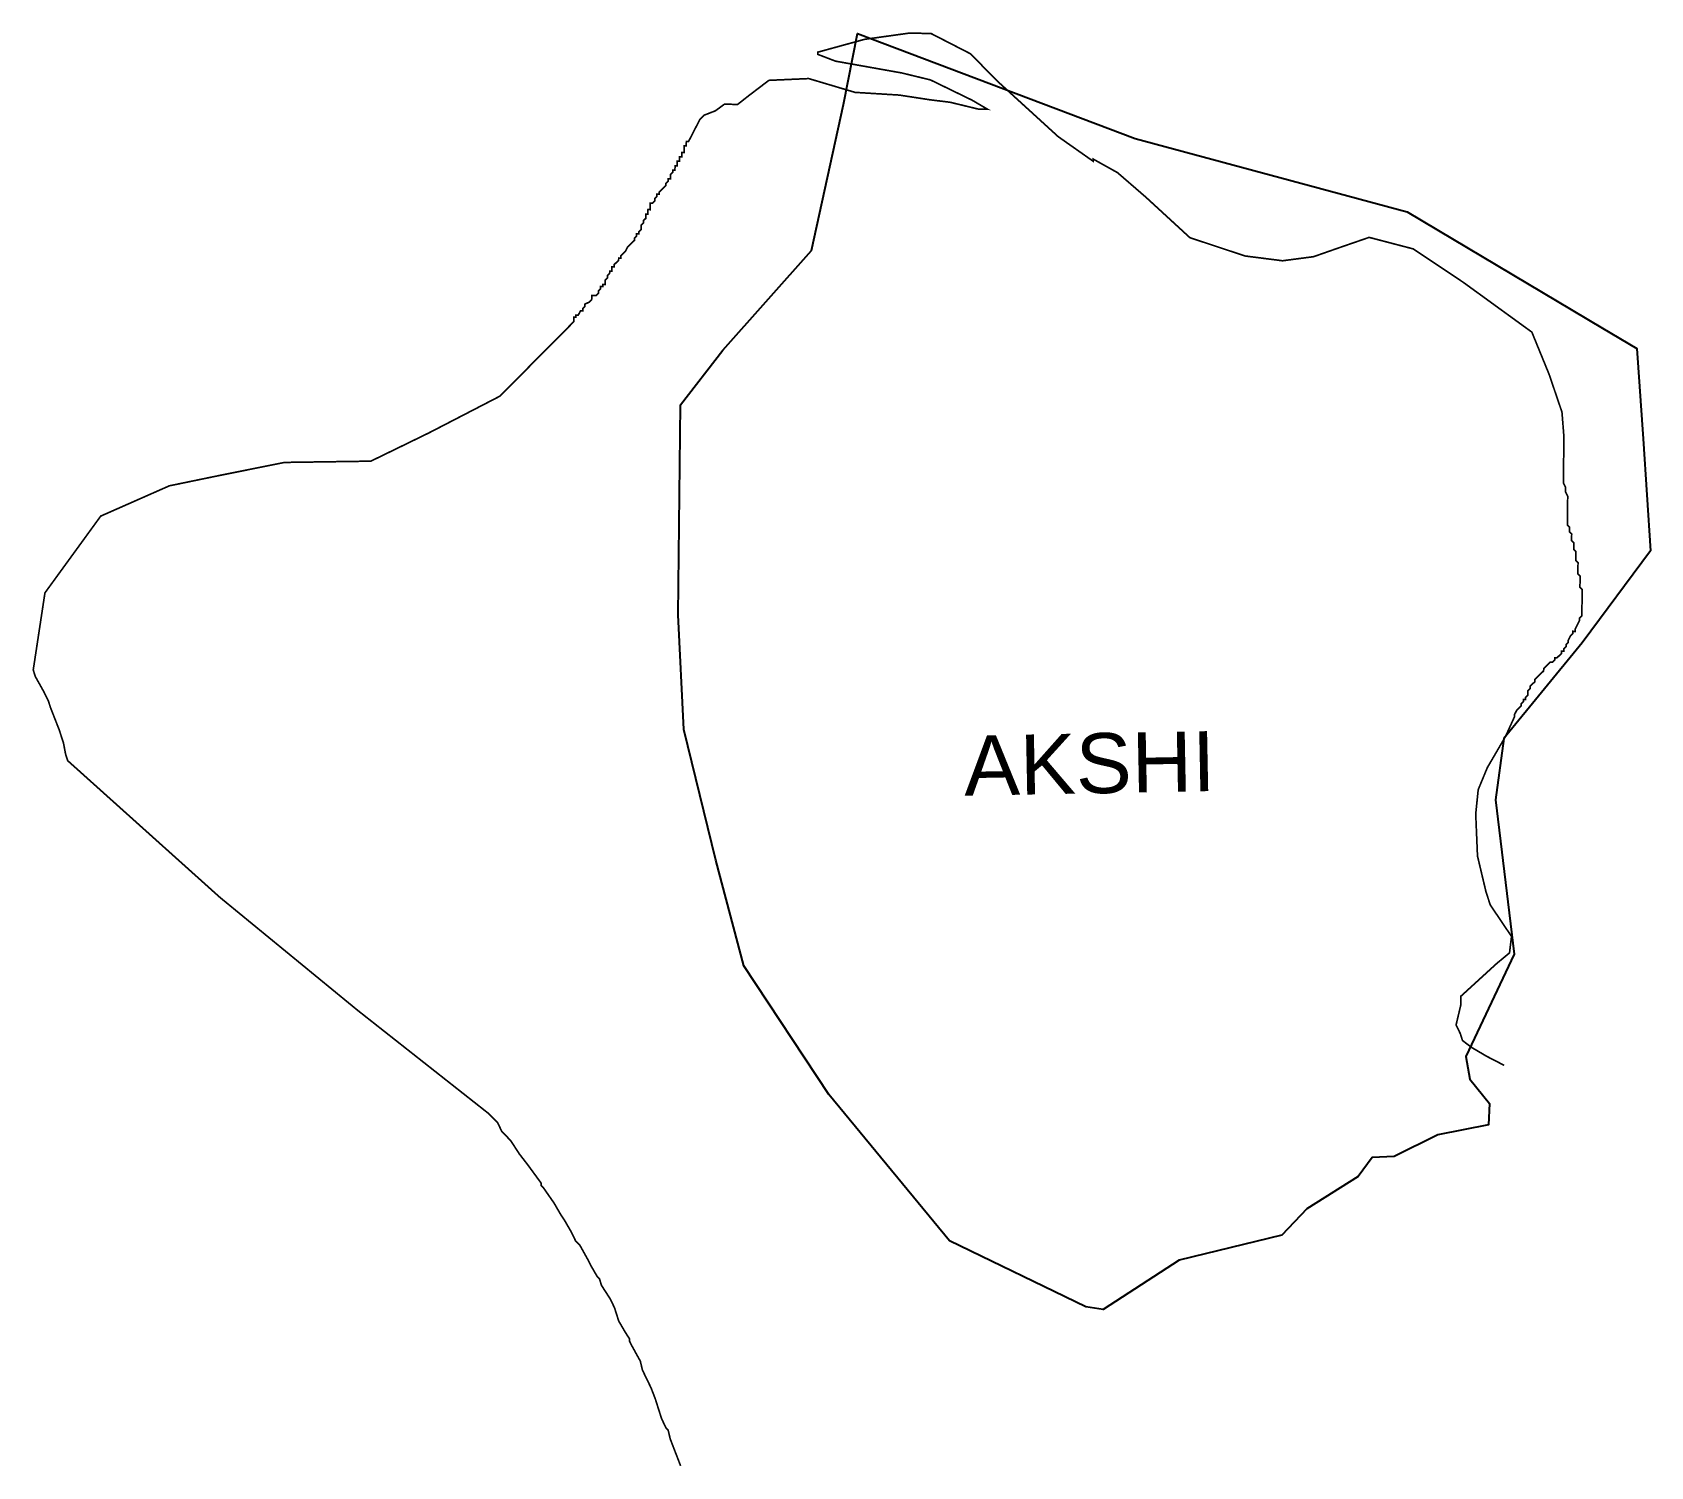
# Model space of a CAD drawing. Header units: metres. Extents: x 275496 to 278429, y 2059598 to 2062198.
import ezdxf

# ---------------------------------------------------------------- set-up
doc = ezdxf.new("R2010")
doc.units = ezdxf.units.M
for name, color, linetype in [('LOW TIDE LINE', 5, 'Continuous'), ('village', 3, 'Continuous'), ('VILLAGE NAME', 250, 'Continuous')]:
    doc.layers.add(name, color=color, linetype=linetype)
doc.styles.get("Standard").update_dxf_attribs({"font": 'calibri.ttf'})

msp = doc.modelspace()

# ---------------------------------------------------------------- linework, layer by layer
at = {"layer": 'LOW TIDE LINE', "lineweight": 18}
msp.add_lwpolyline([(276670.8, 2059599.8, 3, 3, 0), (276652, 2059648.5, 3, 3, 0), (276648.2, 2059664.6, 3, 3, 0), (276644.3, 2059668.7, 3, 3, 0), (276636.5, 2059684.8, 3, 3, 0), (276628.8, 2059708.9, 3, 3, 0), (276625, 2059721, 3, 3, 0), (276617.2, 2059741.2, 3, 3, 0), (276613.3, 2059749.2, 3, 3, 0), (276601.6, 2059773.4, 3, 3, 0), (276597.8, 2059789.5, 3, 3, 0), (276582.2, 2059817.8, 3, 3, 0), (276578.3, 2059825.8, 3, 3, 0), (276578.3, 2059829.8, 3, 3, 0), (276570.5, 2059841.9, 3, 3, 0), (276558.7, 2059862.1, 3, 3, 0), (276551, 2059886.3, 3, 3, 0), (276543.2, 2059902.4, 3, 3, 0), (276527.5, 2059926.7, 3, 3, 0), (276523.7, 2059938.7, 3, 3, 0), (276519.7, 2059942.8, 3, 3, 0), (276508, 2059963, 3, 3, 0), (276504.1, 2059971.1, 3, 3, 0), (276488.4, 2059999.3, 3, 3, 0), (276480.5, 2060007.4, 3, 3, 0), (276472.7, 2060023.6, 3, 3, 0), (276461, 2060043.8, 3, 3, 0), (276453.1, 2060055.9, 3, 3, 0), (276441.4, 2060076.1, 3, 3, 0), (276421.7, 2060104.4, 3, 3, 0), (276417.8, 2060108.4, 3, 3, 0), (276417.8, 2060112.5, 3, 3, 0), (276394.2, 2060144.8, 3, 3, 0), (276378.5, 2060165.1, 3, 3, 0), (276362.8, 2060189.3, 3, 3, 0), (276346.9, 2060205.6, 3, 3, 0), (276339.1, 2060221.7, 3, 3, 0), (276323.3, 2060237.9, 3, 3, 0), (276085.4, 2060425.4, 3, 3, 0), (275835.8, 2060630.1, 3, 3, 0), (275560, 2060877.8, 3, 3, 0), (275556.1, 2060889.8, 3, 3, 0), (275552.3, 2060909.9, 3, 3, 0), (275544.5, 2060933.9, 3, 3, 0), (275528.8, 2060974, 3, 3, 0), (275524.9, 2060986.1, 3, 3, 0), (275521, 2060994.1, 3, 3, 0), (275517.1, 2061002.1, 3, 3, 0), (275501.3, 2061030.3, 3, 3, 0), (275497.5, 2061042.3, 3, 3, 0), (275518.7, 2061182, 3, 3, 0), (275619.8, 2061321.1, 3, 3, 0), (275744.2, 2061376, 3, 3, 0), (275832.3, 2061394.2, 3.01, 3.01, 0), (275952.9, 2061418.4, 3.01, 3.01, 0), (276109.4, 2061420.7, 3.01, 3.01, 0), (276214.2, 2061471.7, 3.01, 3.01, 0), (276343.3, 2061538.5, 3.01, 3.01, 0), (276477.1, 2061673.4, 3.01, 3.01, 0), (276477.2, 2061681.4, 3.01, 3.01, 0), (276481.2, 2061681.4, 3.01, 3.01, 0), (276481.2, 2061685.4, 3.01, 3.01, 0), (276485.3, 2061685.4, 3.01, 3.01, 0), (276489.4, 2061693.3, 3.01, 3.01, 0), (276493.4, 2061693.3, 3.01, 3.01, 0), (276493.4, 2061697.3, 3.01, 3.01, 0), (276497.5, 2061701.3, 3.01, 3.01, 0), (276497.5, 2061705.3, 3.01, 3.01, 0), (276505.6, 2061709.2, 3.01, 3.01, 0), (276509.6, 2061713.2, 3.01, 3.01, 0), (276509.7, 2061721.2, 3.01, 3.01, 0), (276517.7, 2061721.1, 3.01, 3.01, 0), (276521.8, 2061725.1, 3.01, 3.01, 0), (276521.8, 2061729.1, 3.01, 3.01, 0), (276525.9, 2061733.1, 3.01, 3.01, 0), (276525.9, 2061737.1, 3.01, 3.01, 0), (276529.9, 2061737, 3.01, 3.01, 0), (276530, 2061741, 3.01, 3.01, 0), (276534, 2061741, 3.01, 3.01, 0), (276534.1, 2061749, 3.01, 3.01, 0), (276538.1, 2061753, 3.01, 3.01, 0), (276538.2, 2061757, 3.01, 3.01, 0), (276542.2, 2061761, 3.01, 3.01, 0), (276542.3, 2061765, 3.01, 3.01, 0), (276546.3, 2061764.9, 3.01, 3.01, 0), (276546.4, 2061773, 3.01, 3.01, 0), (276550.4, 2061772.9, 3.01, 3.01, 0), (276550.4, 2061776.9, 3.01, 3.01, 0), (276554.5, 2061780.9, 3.01, 3.01, 0), (276558.5, 2061784.9, 3.01, 3.01, 0), (276558.6, 2061788.9, 3.01, 3.01, 0), (276562.6, 2061788.8, 3.01, 3.01, 0), (276562.6, 2061792.8, 3.01, 3.01, 0), (276566.7, 2061796.8, 3.01, 3.01, 0), (276570.7, 2061800.8, 3.01, 3.01, 0), (276574.8, 2061808.8, 3.01, 3.01, 0), (276578.9, 2061812.7, 3.01, 3.01, 0), (276587, 2061820.7, 3.01, 3.01, 0), (276587, 2061824.7, 3.01, 3.01, 0), (276591.1, 2061828.6, 3.01, 3.01, 0), (276591.1, 2061832.6, 3.01, 3.01, 0), (276595.1, 2061832.6, 3.01, 3.01, 0), (276595.2, 2061836.6, 3.01, 3.01, 0), (276599.2, 2061840.6, 3.01, 3.01, 0), (276599.3, 2061848.6, 3.01, 3.01, 0), (276603.4, 2061852.6, 3.01, 3.01, 0), (276603.4, 2061856.6, 3.01, 3.01, 0), (276607.5, 2061860.5, 3.01, 3.01, 0), (276607.6, 2061868.6, 3.01, 3.01, 0), (276611.6, 2061868.5, 3.01, 3.01, 0), (276611.7, 2061876.6, 3.01, 3.01, 0), (276615.7, 2061876.5, 3.01, 3.01, 0), (276615.8, 2061888.5, 3.01, 3.01, 0), (276619.8, 2061888.5, 3.01, 3.01, 0), (276623.9, 2061892.5, 3.01, 3.01, 0), (276623.9, 2061896.5, 3.01, 3.01, 0), (276628, 2061900.4, 3.01, 3.01, 0), (276628, 2061904.5, 3.01, 3.01, 0), (276632, 2061904.4, 3.01, 3.01, 0), (276632.1, 2061908.4, 3.01, 3.01, 0), (276636.1, 2061912.4, 3.01, 3.01, 0), (276640.2, 2061916.4, 3.01, 3.01, 0), (276644.2, 2061920.3, 3.01, 3.01, 0), (276644.3, 2061924.3, 3.01, 3.01, 0), (276648.3, 2061928.3, 3.01, 3.01, 0), (276648.4, 2061932.3, 3.01, 3.01, 0), (276652.4, 2061932.3, 3.01, 3.01, 0), (276652.5, 2061940.3, 3.01, 3.01, 0), (276656.5, 2061944.3, 3.01, 3.01, 0), (276656.6, 2061948.3, 3.01, 3.01, 0), (276660.6, 2061948.2, 3.01, 3.01, 0), (276660.7, 2061956.2, 3.01, 3.01, 0), (276664.7, 2061956.2, 3.01, 3.01, 0), (276664.8, 2061964.2, 3.01, 3.01, 0), (276668.8, 2061964.2, 3.01, 3.01, 0), (276668.8, 2061972.2, 3.01, 3.01, 0), (276672.9, 2061972.2, 3.01, 3.01, 0), (276672.9, 2061980.2, 3.01, 3.01, 0), (276677, 2061980.1, 3.01, 3.01, 0), (276677.1, 2061992.2, 3.01, 3.01, 0), (276681.1, 2061992.1, 3.01, 3.01, 0), (276681.2, 2062000.2, 3.01, 3.01, 0), (276685.2, 2062000.1, 3.01, 3.01, 0), (276697.5, 2062024, 3.01, 3.01, 0), (276705.7, 2062040, 3.01, 3.01, 0), (276713.8, 2062047.9, 3.01, 3.01, 0), (276733.9, 2062055.7, 3.01, 3.01, 0), (276750.1, 2062067.6, 3.01, 3.01, 0), (276774.2, 2062067.3, 3.01, 3.01, 0), (276794.4, 2062083.2, 3.01, 3.01, 0), (276830.8, 2062110.9, 3.01, 3.01, 0), (276903, 2062114.1, 3.01, 3.01, 0), (276987, 2062089.1, 3.01, 3.01, 0), (277067.1, 2062084.2, 3.01, 3.01, 0), (277123.2, 2062075.6, 3.01, 3.01, 0), (277159.2, 2062071.2, 3.01, 3.01, 0), (277211.2, 2062058.6, 3.01, 3.01, 0), (277227.3, 2062058.4, 3.01, 3.01, 0), (277199.4, 2062074.8, 3.01, 3.01, 0), (277123.6, 2062111.7, 3.01, 3.01, 0), (277071.6, 2062124.3, 3.01, 3.01, 0), (276951.5, 2062145.7, 3.01, 3.01, 0), (276919.5, 2062158, 3.01, 3.01, 0), (276919.6, 2062162, 3.01, 3.01, 0), (277004.1, 2062185.2, 3.01, 3.01, 0), (277084.4, 2062196.4, 3.01, 3.01, 0), (277124.5, 2062195.9, 3.01, 3.01, 0), (277196.3, 2062159, 3.01, 3.01, 0), (277243.9, 2062110.4, 3.01, 3.01, 0), (277355.1, 2062008.9, 3.01, 3.01, 0), (277418.8, 2061964.1, 3.01, 3.01, 0), (277418.8, 2061968.1, 3.01, 3.01, 0), (277462.7, 2061943.6, 3.01, 3.01, 0), (277514.3, 2061898.9, 3.01, 3.01, 0), (277593.8, 2061825.8, 3.01, 3.01, 0), (277693.7, 2061792.6, 3.01, 3.01, 0), (277761.8, 2061783.9, 3.01, 3.01, 0), (277818, 2061791.3, 3.01, 3.01, 0), (277862.3, 2061806.8, 3.01, 3.01, 0), (277918.7, 2061826.3, 3.01, 3.01, 0), (277998.6, 2061805.4, 3.01, 3.01, 0), (278090.2, 2061744.2, 3.01, 3.01, 0), (278213.6, 2061654.6, 3.01, 3.01, 0), (278244.9, 2061578.1, 3.01, 3.01, 0), (278268.2, 2061509.6, 3.01, 3.01, 0), (278271.7, 2061465.5, 3.01, 3.01, 0), (278270.8, 2061381.2, 3.01, 3.01, 0), (278274.7, 2061373.2, 3.01, 3.01, 0), (278274.6, 2061365.1, 3.01, 3.01, 0), (278278.6, 2061357.1, 3.01, 3.01, 0), (278278, 2061304.9, 3.01, 3.01, 0), (278282, 2061300.9, 3.01, 3.01, 0), (278281.9, 2061292.8, 3.01, 3.01, 0), (278285.8, 2061288.8, 3.01, 3.01, 0), (278285.7, 2061276.8, 3.01, 3.01, 0), (278289.7, 2061272.7, 3.01, 3.01, 0), (278289.5, 2061260.7, 3.01, 3.01, 0), (278293.5, 2061256.6, 3.01, 3.01, 0), (278293.3, 2061240.6, 3.01, 3.01, 0), (278297.3, 2061236.5, 3.01, 3.01, 0), (278297.1, 2061216.5, 3.01, 3.01, 0), (278301.1, 2061212.4, 3.01, 3.01, 0), (278300.8, 2061192.4, 3.01, 3.01, 0), (278304.8, 2061188.3, 3.01, 3.01, 0), (278304.3, 2061140.2, 3.01, 3.01, 0), (278300.2, 2061136.2, 3.01, 3.01, 0), (278300.2, 2061132.2, 3.01, 3.01, 0), (278296.1, 2061124.2, 3.01, 3.01, 0), (278292, 2061116.2, 3.01, 3.01, 0), (278291.9, 2061112.2, 3.01, 3.01, 0), (278287.9, 2061112.3, 3.01, 3.01, 0), (278287.9, 2061108.3, 3.01, 3.01, 0), (278283.8, 2061104.3, 3.01, 3.01, 0), (278279.7, 2061096.3, 3.01, 3.01, 0), (278279.7, 2061092.3, 3.01, 3.01, 0), (278275.6, 2061088.3, 3.01, 3.01, 0), (278275.6, 2061084.3, 3.01, 3.01, 0), (278271.5, 2061080.4, 3.01, 3.01, 0), (278271.5, 2061076.3, 3.01, 3.01, 0), (278267.5, 2061076.4, 3.01, 3.01, 0), (278267.5, 2061072.4, 3.01, 3.01, 0), (278263.4, 2061068.4, 3.01, 3.01, 0), (278259.3, 2061064.4, 3.01, 3.01, 0), (278255.3, 2061064.5, 3.01, 3.01, 0), (278255.3, 2061060.5, 3.01, 3.01, 0), (278251.2, 2061056.5, 3.01, 3.01, 0), (278247.2, 2061056.5, 3.01, 3.01, 0), (278243.2, 2061052.6, 3.01, 3.01, 0), (278239.1, 2061048.6, 3.01, 3.01, 0), (278235.1, 2061044.6, 3.01, 3.01, 0), (278235, 2061040.6, 3.01, 3.01, 0), (278226.9, 2061032.7, 3.01, 3.01, 0), (278222.9, 2061028.7, 3.01, 3.01, 0), (278218.8, 2061024.8, 3.01, 3.01, 0), (278218.8, 2061020.7, 3.01, 3.01, 0), (278214.7, 2061016.8, 3.01, 3.01, 0), (278210.7, 2061012.8, 3.01, 3.01, 0), (278210.6, 2061008.8, 3.01, 3.01, 0), (278206.6, 2061004.8, 3.01, 3.01, 0), (278206.5, 2060996.8, 3.01, 3.01, 0), (278202.4, 2060992.8, 3.01, 3.01, 0), (278202.4, 2060988.8, 3.01, 3.01, 0), (278198.4, 2060988.9, 3.01, 3.01, 0), (278198.3, 2060984.9, 3.01, 3.01, 0), (278194.3, 2060980.9, 3.01, 3.01, 0), (278194.2, 2060976.9, 3.01, 3.01, 0), (278190.2, 2060972.9, 3.01, 3.01, 0), (278186.1, 2060969, 3.01, 3.01, 0), (278182, 2060961, 3.01, 3.01, 0), (278182, 2060957, 3.01, 3.01, 0), (278165.5, 2060921, 3.01, 3.01, 0), (278132.9, 2060865.2, 3.01, 3.01, 0), (278116.4, 2060825.3, 3.01, 3.01, 0), (278111.9, 2060781.2, 3.01, 3.01, 0), (278115.1, 2060705, 3.01, 3.01, 0), (278130.4, 2060640.6, 3.01, 3.01, 0), (278138.2, 2060616.5, 3.01, 3.01, 0), (278176.8, 2060559.2, 3, 3, 0), (278173.1, 2060529.4, 3, 3, 0), (278149.9, 2060510.2, 3, 3, 0), (278085, 2060450.9, 3, 3, 0), (278084.8, 2060434.9, 3, 3, 0), (278076.3, 2060398.9, 3, 3, 0), (278084.1, 2060382.8, 3, 3, 0), (278087.9, 2060370.7, 3, 3, 0), (278103.8, 2060358.5, 3, 3, 0), (278131.6, 2060342.1, 3, 3, 0), (278163.4, 2060325.7, 3, 3, 0)], format="xyseb", dxfattribs=at)
at = {"layer": 'village', "color": 3}
msp.add_polyline3d([(276670.7, 2061522.6, 0), (276747.4, 2061621.6, 0), (276908.1, 2061802.6, 0), (276966.3, 2062067.2, 0), (276991.3, 2062195.7, 0), (277494.9, 2062005.4, 0), (277987.5, 2061872.3, 0), (278341.9, 2061661.9, 0), (278403.9, 2061625.1, 0), (278415.1, 2061461.4, 0), (278428.9, 2061257.9, 0), (278305.1, 2061091.2, 0), (278162.9, 2060918.1, 0), (278147.5, 2060806.7, 0), (278181.4, 2060527.3, 0), (278093.8, 2060341.7, 0), (278101, 2060300.5, 0), (278136.6, 2060256.3, 0), (278135.3, 2060217.8, 0), (278043.4, 2060199.4, 0), (277964.3, 2060160.6, 0), (277924.1, 2060158.5, 0), (277899.1, 2060123.9, 0), (277805.7, 2060065.7, 0), (277760.6, 2060017.9, 0), (277574.3, 2059972.8, 0), (277436.8, 2059883.3, 0), (277405.1, 2059888.1, 0), (277158.4, 2060007.5, 0), (276939.2, 2060273.1, 0), (276785.4, 2060505.8, 0), (276734.5, 2060697.7, 0), (276676.5, 2060934.5, 0), (276666.3, 2061142.4, 0)], close=True, dxfattribs=at)

# ---------------------------------------------------------------- texts
at = {"layer": 'VILLAGE NAME', "insert": (277183.2, 2060922.9), "char_height": 108.748, "attachment_point": 1, "rotation": 1.1028}
msp.add_mtext_dynamic_manual_height_columns('{\\fArial|b0|i0|c0|p34;AKSHI}', width=726.929, gutter_width=543.7, heights=[0], dxfattribs=at)

doc.saveas('drawing.dxf')
